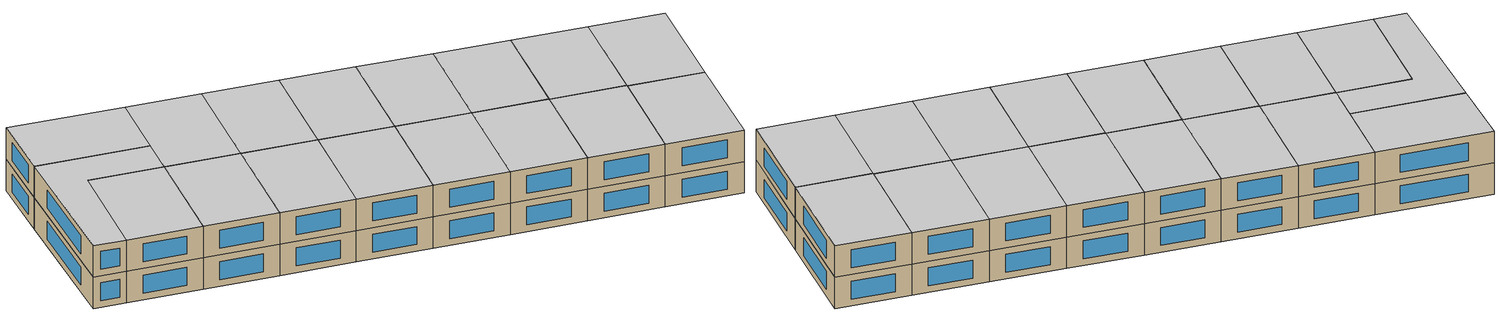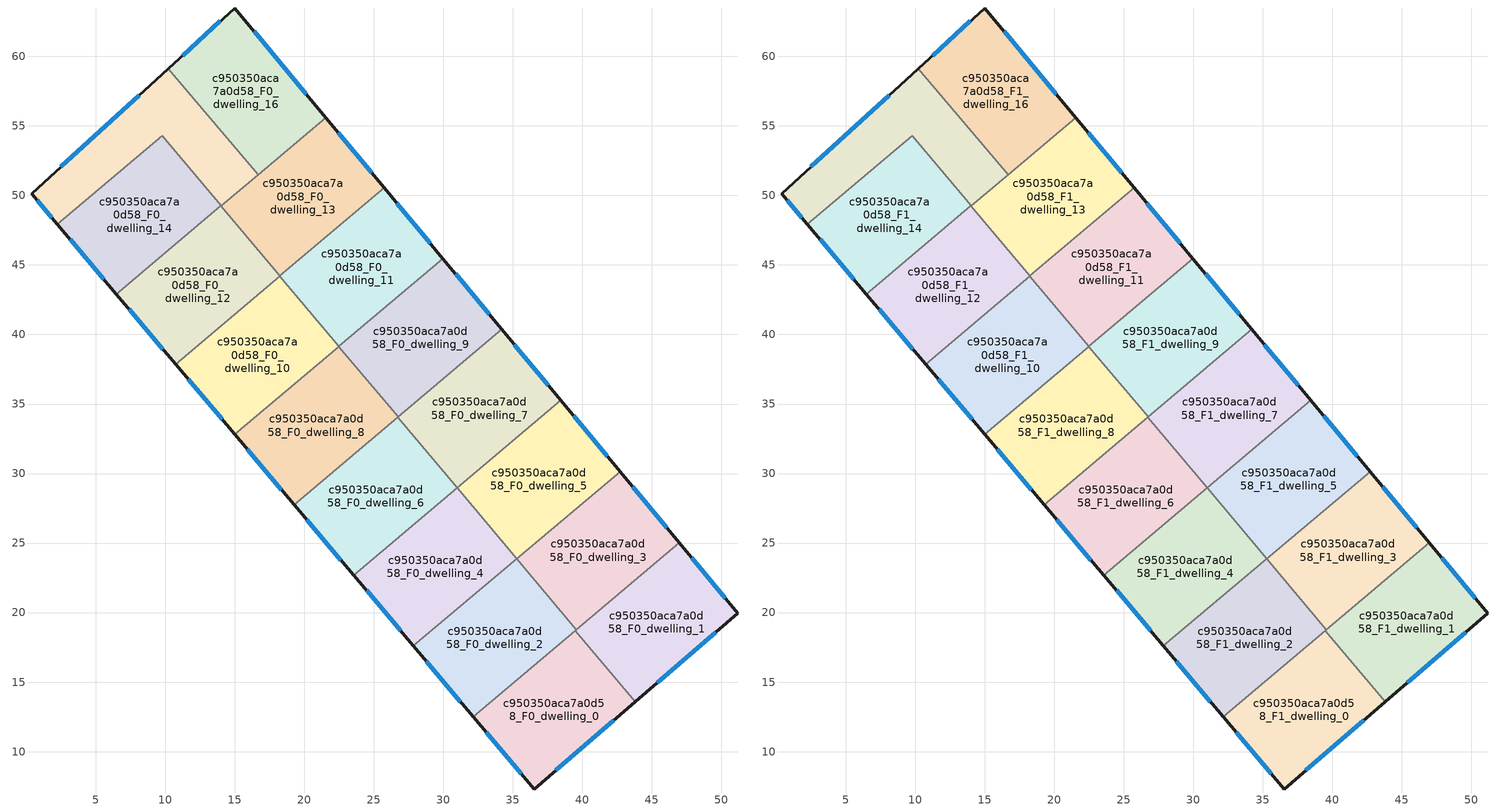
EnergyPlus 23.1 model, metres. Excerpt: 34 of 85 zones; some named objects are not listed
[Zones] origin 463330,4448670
c950350aca7a0d58_F0_dwelling_0
 floor ground (EU_floor_Construction): 39.5,18.7 43.82,13.59 36.54,7.31 32.16,12.5 z0
 wall outside (EU_wall_Construction): 32.16,12.5 36.54,7.31 43.82,13.59 z0:3
 wall to c950350aca7a0d58_F0_dwelling_1 (EU_wall_Construction): 43.82,13.59 39.5,18.7 z0:3
 wall to c950350aca7a0d58_F0_dwelling_2 (EU_wall_Construction): 39.5,18.7 32.16,12.5 z0:3
 window (EU_Window_Construction): 38.1,8.66 42.26,12.25 / 33.1,11.39 35.6,8.42 z0.64:2.36
c950350aca7a0d58_F0_dwelling_1
 floor ground (EU_floor_Construction): 46.98,25.02 51.19,19.95 43.82,13.59 39.5,18.7 z0
 wall outside (EU_wall_Construction): 43.82,13.59 51.19,19.95 46.98,25.02 z0:3
 wall to c950350aca7a0d58_F0_dwelling_3 (EU_wall_Construction): 46.98,25.02 39.58,18.77 z0:3
 wall to c950350aca7a0d58_F0_dwelling_2 (EU_wall_Construction): 39.58,18.77 39.5,18.7 z0:3
 window (EU_Window_Construction): 45.4,14.95 49.61,18.59 / 50.29,21.04 47.88,23.93 z0.64:2.36
c950350aca7a0d58_F0_dwelling_10
 floor ground (EU_floor_Construction): 18.24,44.19 22.5,39.14 15,32.82 10.74,37.86 z0
 wall outside (EU_wall_Construction): 10.74,37.86 15,32.82 z0:3
 wall to c950350aca7a0d58_F0_dwelling_11 (EU_wall_Construction): 22.5,39.14 18.24,44.19 z0:3
 wall to c950350aca7a0d58_F0_dwelling_12 (EU_wall_Construction): 18.24,44.19 10.74,37.86 z0:3
 wall to c950350aca7a0d58_F0_dwelling_8 (EU_wall_Construction): 15,32.82 22.48,39.13 z0:3
 wall to c950350aca7a0d58_F0_dwelling_9 (EU_wall_Construction): 22.48,39.13 22.5,39.14 z0:3
 window (EU_Window_Construction): 11.65,36.78 14.09,33.9 z0.64:2.36
c950350aca7a0d58_F0_dwelling_11
 floor ground (EU_floor_Construction): 25.75,50.54 29.98,45.46 22.5,39.14 18.24,44.19 z0
 wall outside (EU_wall_Construction): 29.98,45.46 25.75,50.54 z0:3
 wall to c950350aca7a0d58_F0_dwelling_9 (EU_wall_Construction): 22.5,39.14 29.98,45.46 z0:3
 wall to c950350aca7a0d58_F0_dwelling_13 (EU_wall_Construction): 25.75,50.54 18.26,44.21 z0:3
 wall to c950350aca7a0d58_F0_dwelling_12 (EU_wall_Construction): 18.26,44.21 18.24,44.19 z0:3
 window (EU_Window_Construction): 29.07,46.55 26.66,49.45 z0.64:2.36
c950350aca7a0d58_F0_dwelling_12
 floor ground (EU_floor_Construction): 14.01,49.24 18.26,44.21 10.74,37.86 6.49,42.9 z0
 wall outside (EU_wall_Construction): 6.49,42.9 10.74,37.86 z0:3
 wall to c950350aca7a0d58_F0_dwelling_13 (EU_wall_Construction): 18.26,44.21 14.01,49.24 z0:3
 wall to c950350aca7a0d58_F0_dwelling_14 (EU_wall_Construction): 14.01,49.24 6.49,42.9 z0:3
 window (EU_Window_Construction): 7.4,41.82 9.83,38.94 z0.64:2.36
c950350aca7a0d58_F0_dwelling_13
 floor ground (EU_floor_Construction): 21.54,55.6 25.75,50.54 18.26,44.21 14.01,49.24 z0
 wall outside (EU_wall_Construction): 25.75,50.54 21.54,55.6 z0:3
 wall to c950350aca7a0d58_F0_dwelling_16 (EU_wall_Construction): 21.54,55.6 16.67,51.5 z0:3
 wall to c950350aca7a0d58_F0_dwelling_15 (EU_wall_Construction): 16.67,51.5 14.02,49.26 z0:3
 wall to c950350aca7a0d58_F0_dwelling_14 (EU_wall_Construction): 14.02,49.26 14.01,49.24 z0:3
 window (EU_Window_Construction): 24.85,51.62 22.44,54.52 z0.64:2.36
c950350aca7a0d58_F0_dwelling_14
 floor ground (EU_floor_Construction): 9.78,54.28 14.02,49.26 6.49,42.9 2.25,47.92 z0
 wall outside (EU_wall_Construction): 2.25,47.92 6.49,42.9 z0:3
 wall to c950350aca7a0d58_F0_dwelling_15 (EU_wall_Construction): 14.02,49.26 9.78,54.28 2.25,47.92 z0:3
 window (EU_Window_Construction): 3.16,46.84 5.58,43.97 z0.64:2.36
c950350aca7a0d58_F0_dwelling_15
 floor ground (EU_floor_Construction): 10.23,59.13 16.67,51.5 14.02,49.26 9.78,54.28 2.25,47.92 0.39,50.12 z0
 wall outside (EU_wall_Construction): 10.23,59.13 0.39,50.12 2.25,47.92 z0:3
 wall to c950350aca7a0d58_F0_dwelling_16 (EU_wall_Construction): 16.67,51.5 10.23,59.13 z0:3
 window (EU_Window_Construction): 0.79,49.65 1.85,48.39 / 8.12,57.2 2.5,52.05 z0.64:2.36
c950350aca7a0d58_F0_dwelling_16
 floor ground (EU_floor_Construction): 14.98,63.48 21.54,55.6 16.67,51.5 10.23,59.13 z0
 wall outside (EU_wall_Construction): 21.54,55.6 14.98,63.48 10.23,59.13 z0:3
 window (EU_Window_Construction): 13.97,62.55 11.25,60.06 / 20.13,57.29 16.39,61.79 z0.64:2.36
c950350aca7a0d58_F0_dwelling_2
 floor ground (EU_floor_Construction): 35.27,23.87 39.58,18.77 32.16,12.5 27.85,17.6 z0
 wall outside (EU_wall_Construction): 27.85,17.6 32.16,12.5 z0:3
 wall to c950350aca7a0d58_F0_dwelling_3 (EU_wall_Construction): 39.58,18.77 35.27,23.87 z0:3
 wall to c950350aca7a0d58_F0_dwelling_4 (EU_wall_Construction): 35.27,23.87 27.85,17.6 z0:3
 window (EU_Window_Construction): 28.78,16.51 31.24,13.59 z0.64:2.36
c950350aca7a0d58_F0_dwelling_3
 floor ground (EU_floor_Construction): 42.71,30.15 46.98,25.02 39.58,18.77 35.27,23.87 z0
 wall outside (EU_wall_Construction): 46.98,25.02 42.71,30.15 z0:3
 wall to c950350aca7a0d58_F0_dwelling_5 (EU_wall_Construction): 42.71,30.15 35.29,23.88 z0:3
 wall to c950350aca7a0d58_F0_dwelling_4 (EU_wall_Construction): 35.29,23.88 35.27,23.86 z0:3
 window (EU_Window_Construction): 46.07,26.11 43.63,29.05 z0.64:2.36
c950350aca7a0d58_F0_dwelling_4
 floor ground (EU_floor_Construction): 31,28.97 35.29,23.88 27.85,17.6 23.56,22.68 z0
 wall outside (EU_wall_Construction): 23.56,22.68 27.85,17.6 z0:3
 wall to c950350aca7a0d58_F0_dwelling_5 (EU_wall_Construction): 35.29,23.88 31,28.97 z0:3
 wall to c950350aca7a0d58_F0_dwelling_6 (EU_wall_Construction): 31,28.97 23.56,22.68 z0:3
 window (EU_Window_Construction): 24.48,21.59 26.93,18.69 z0.64:2.36
c950350aca7a0d58_F0_dwelling_5
 floor ground (EU_floor_Construction): 38.46,35.26 42.71,30.15 35.29,23.88 31,28.97 z0
 wall outside (EU_wall_Construction): 42.71,30.15 38.46,35.26 z0:3
 wall to c950350aca7a0d58_F0_dwelling_7 (EU_wall_Construction): 38.46,35.26 31.02,28.98 z0:3
 wall to c950350aca7a0d58_F0_dwelling_6 (EU_wall_Construction): 31.02,28.98 31,28.97 z0:3
 window (EU_Window_Construction): 41.8,31.24 39.37,34.17 z0.64:2.36
c950350aca7a0d58_F0_dwelling_6
 floor ground (EU_floor_Construction): 26.73,34.05 31.02,28.98 23.56,22.68 19.28,27.76 z0
 wall outside (EU_wall_Construction): 19.28,27.76 23.56,22.68 z0:3
 wall to c950350aca7a0d58_F0_dwelling_7 (EU_wall_Construction): 31.02,28.98 26.73,34.05 z0:3
 wall to c950350aca7a0d58_F0_dwelling_8 (EU_wall_Construction): 26.73,34.05 19.28,27.76 z0:3
 window (EU_Window_Construction): 20.19,26.67 22.64,23.77 z0.64:2.36
c950350aca7a0d58_F0_dwelling_7
 floor ground (EU_floor_Construction): 34.21,40.37 38.46,35.26 31.02,28.98 26.73,34.05 z0
 wall outside (EU_wall_Construction): 38.46,35.26 34.21,40.37 z0:3
 wall to c950350aca7a0d58_F0_dwelling_9 (EU_wall_Construction): 34.21,40.37 26.75,34.07 z0:3
 wall to c950350aca7a0d58_F0_dwelling_8 (EU_wall_Construction): 26.75,34.07 26.73,34.05 z0:3
 window (EU_Window_Construction): 37.55,36.36 35.12,39.27 z0.64:2.36
c950350aca7a0d58_F0_dwelling_8
 floor ground (EU_floor_Construction): 22.48,39.13 26.75,34.07 19.28,27.76 15,32.82 z0
 wall outside (EU_wall_Construction): 15,32.82 19.28,27.76 z0:3
 wall to c950350aca7a0d58_F0_dwelling_9 (EU_wall_Construction): 26.75,34.07 22.48,39.13 z0:3
 window (EU_Window_Construction): 15.92,31.73 18.36,28.84 z0.64:2.36
c950350aca7a0d58_F0_dwelling_9
 floor ground (EU_floor_Construction): 29.98,45.46 34.21,40.37 26.75,34.07 22.48,39.13 z0
 wall outside (EU_wall_Construction): 34.21,40.37 29.98,45.46 z0:3
 window (EU_Window_Construction): 33.3,41.46 30.88,44.37 z0.64:2.36
c950350aca7a0d58_F1_dwelling_0
 floor to c950350aca7a0d58_F0_dwelling_0 (EU_floor_Construction): 39.5,18.7 43.82,13.59 36.54,7.31 32.16,12.5 z3
 wall outside (EU_wall_Construction): 32.16,12.5 36.54,7.31 43.82,13.59 z3:6
 wall to c950350aca7a0d58_F1_dwelling_1 (EU_wall_Construction): 43.82,13.59 39.5,18.7 z3:6
 wall to c950350aca7a0d58_F1_dwelling_2 (EU_wall_Construction): 39.5,18.7 32.16,12.5 z3:6
 window (EU_Window_Construction): 38.1,8.66 42.26,12.25 / 33.1,11.39 35.6,8.42 z3.64:5.36
 ceiling to c950350aca7a0d58_F2_dwelling_0 (EU_floor_Construction): 43.82,13.59 39.5,18.7 32.16,12.5 36.54,7.31 z6
c950350aca7a0d58_F1_dwelling_1
 floor to c950350aca7a0d58_F0_dwelling_1 (EU_floor_Construction): 46.98,25.02 51.19,19.95 43.82,13.59 39.5,18.7 z3
 wall outside (EU_wall_Construction): 43.82,13.59 51.19,19.95 46.98,25.02 z3:6
 wall to c950350aca7a0d58_F1_dwelling_3 (EU_wall_Construction): 46.98,25.02 39.58,18.77 z3:6
 wall to c950350aca7a0d58_F1_dwelling_2 (EU_wall_Construction): 39.58,18.77 39.5,18.7 z3:6
 window (EU_Window_Construction): 45.4,14.95 49.61,18.59 / 50.29,21.04 47.88,23.93 z3.64:5.36
 ceiling to c950350aca7a0d58_F2_dwelling_1 (EU_floor_Construction): 51.19,19.95 46.98,25.02 39.5,18.7 43.82,13.59 z6
c950350aca7a0d58_F1_dwelling_10
 floor to c950350aca7a0d58_F0_dwelling_10 (EU_floor_Construction): 18.24,44.19 22.5,39.14 15,32.82 10.74,37.86 z3
 wall outside (EU_wall_Construction): 10.74,37.86 15,32.82 z3:6
 wall to c950350aca7a0d58_F1_dwelling_11 (EU_wall_Construction): 22.5,39.14 18.24,44.19 z3:6
 wall to c950350aca7a0d58_F1_dwelling_12 (EU_wall_Construction): 18.24,44.19 10.74,37.86 z3:6
 wall to c950350aca7a0d58_F1_dwelling_8 (EU_wall_Construction): 15,32.82 22.48,39.13 z3:6
 wall to c950350aca7a0d58_F1_dwelling_9 (EU_wall_Construction): 22.48,39.13 22.5,39.14 z3:6
 window (EU_Window_Construction): 11.65,36.78 14.09,33.9 z3.64:5.36
 ceiling to c950350aca7a0d58_F2_dwelling_10 (EU_floor_Construction): 22.5,39.14 18.24,44.19 10.74,37.86 15,32.82 z6
c950350aca7a0d58_F1_dwelling_11
 floor to c950350aca7a0d58_F0_dwelling_11 (EU_floor_Construction): 25.75,50.54 29.98,45.46 22.5,39.14 18.24,44.19 z3
 wall outside (EU_wall_Construction): 29.98,45.46 25.75,50.54 z3:6
 wall to c950350aca7a0d58_F1_dwelling_9 (EU_wall_Construction): 22.5,39.14 29.98,45.46 z3:6
 wall to c950350aca7a0d58_F1_dwelling_13 (EU_wall_Construction): 25.75,50.54 18.26,44.21 z3:6
 wall to c950350aca7a0d58_F1_dwelling_12 (EU_wall_Construction): 18.26,44.21 18.24,44.19 z3:6
 window (EU_Window_Construction): 29.07,46.55 26.66,49.45 z3.64:5.36
 ceiling to c950350aca7a0d58_F2_dwelling_11 (EU_floor_Construction): 29.98,45.46 25.75,50.54 18.24,44.19 22.5,39.14 z6
c950350aca7a0d58_F1_dwelling_12
 floor to c950350aca7a0d58_F0_dwelling_12 (EU_floor_Construction): 14.01,49.24 18.26,44.21 10.74,37.86 6.49,42.9 z3
 wall outside (EU_wall_Construction): 6.49,42.9 10.74,37.86 z3:6
 wall to c950350aca7a0d58_F1_dwelling_13 (EU_wall_Construction): 18.26,44.21 14.01,49.24 z3:6
 wall to c950350aca7a0d58_F1_dwelling_14 (EU_wall_Construction): 14.01,49.24 6.49,42.9 z3:6
 window (EU_Window_Construction): 7.4,41.82 9.83,38.94 z3.64:5.36
 ceiling to c950350aca7a0d58_F2_dwelling_12 (EU_floor_Construction): 18.26,44.21 14.01,49.24 6.49,42.9 10.74,37.86 z6
c950350aca7a0d58_F1_dwelling_13
 floor to c950350aca7a0d58_F0_dwelling_13 (EU_floor_Construction): 21.54,55.6 25.75,50.54 18.26,44.21 14.01,49.24 z3
 wall outside (EU_wall_Construction): 25.75,50.54 21.54,55.6 z3:6
 wall to c950350aca7a0d58_F1_dwelling_16 (EU_wall_Construction): 21.54,55.6 16.67,51.5 z3:6
 wall to c950350aca7a0d58_F1_dwelling_15 (EU_wall_Construction): 16.67,51.5 14.02,49.26 z3:6
 wall to c950350aca7a0d58_F1_dwelling_14 (EU_wall_Construction): 14.02,49.26 14.01,49.24 z3:6
 window (EU_Window_Construction): 24.85,51.62 22.44,54.52 z3.64:5.36
 ceiling to c950350aca7a0d58_F2_dwelling_13 (EU_floor_Construction): 25.75,50.54 21.54,55.6 14.01,49.24 18.26,44.21 z6
c950350aca7a0d58_F1_dwelling_14
 floor to c950350aca7a0d58_F0_dwelling_14 (EU_floor_Construction): 9.78,54.28 14.02,49.26 6.49,42.9 2.25,47.92 z3
 wall outside (EU_wall_Construction): 2.25,47.92 6.49,42.9 z3:6
 wall to c950350aca7a0d58_F1_dwelling_15 (EU_wall_Construction): 14.02,49.26 9.78,54.28 2.25,47.92 z3:6
 window (EU_Window_Construction): 3.16,46.84 5.58,43.97 z3.64:5.36
 ceiling to c950350aca7a0d58_F2_dwelling_14 (EU_floor_Construction): 14.02,49.26 9.78,54.28 2.25,47.92 6.49,42.9 z6
c950350aca7a0d58_F1_dwelling_15
 floor to c950350aca7a0d58_F0_dwelling_15 (EU_floor_Construction): 10.23,59.13 16.67,51.5 14.02,49.26 9.78,54.28 2.25,47.92 0.39,50.12 z3
 wall outside (EU_wall_Construction): 10.23,59.13 0.39,50.12 2.25,47.92 z3:6
 wall to c950350aca7a0d58_F1_dwelling_16 (EU_wall_Construction): 16.67,51.5 10.23,59.13 z3:6
 window (EU_Window_Construction): 0.79,49.65 1.85,48.39 / 8.12,57.2 2.5,52.05 z3.64:5.36
 ceiling to c950350aca7a0d58_F2_dwelling_15 (EU_floor_Construction): 14.02,49.26 16.67,51.5 10.23,59.13 0.39,50.12 2.25,47.92 9.78,54.28 z6
c950350aca7a0d58_F1_dwelling_16
 floor to c950350aca7a0d58_F0_dwelling_16 (EU_floor_Construction): 14.98,63.48 21.54,55.6 16.67,51.5 10.23,59.13 z3
 wall outside (EU_wall_Construction): 21.54,55.6 14.98,63.48 10.23,59.13 z3:6
 window (EU_Window_Construction): 13.97,62.55 11.25,60.06 / 20.13,57.29 16.39,61.79 z3.64:5.36
 ceiling to c950350aca7a0d58_F2_dwelling_16 (EU_floor_Construction): 21.54,55.6 14.98,63.48 10.23,59.13 16.67,51.5 z6
c950350aca7a0d58_F1_dwelling_2
 floor to c950350aca7a0d58_F0_dwelling_2 (EU_floor_Construction): 35.27,23.87 39.58,18.77 32.16,12.5 27.85,17.6 z3
 wall outside (EU_wall_Construction): 27.85,17.6 32.16,12.5 z3:6
 wall to c950350aca7a0d58_F1_dwelling_3 (EU_wall_Construction): 39.58,18.77 35.27,23.87 z3:6
 wall to c950350aca7a0d58_F1_dwelling_4 (EU_wall_Construction): 35.27,23.87 27.85,17.6 z3:6
 window (EU_Window_Construction): 28.78,16.51 31.24,13.59 z3.64:5.36
 ceiling to c950350aca7a0d58_F2_dwelling_2 (EU_floor_Construction): 39.58,18.77 35.27,23.87 27.85,17.6 32.16,12.5 z6
c950350aca7a0d58_F1_dwelling_3
 floor to c950350aca7a0d58_F0_dwelling_3 (EU_floor_Construction): 42.71,30.15 46.98,25.02 39.58,18.77 35.27,23.87 z3
 wall outside (EU_wall_Construction): 46.98,25.02 42.71,30.15 z3:6
 wall to c950350aca7a0d58_F1_dwelling_5 (EU_wall_Construction): 42.71,30.15 35.29,23.88 z3:6
 wall to c950350aca7a0d58_F1_dwelling_4 (EU_wall_Construction): 35.29,23.88 35.27,23.86 z3:6
 window (EU_Window_Construction): 46.07,26.11 43.63,29.05 z3.64:5.36
 ceiling to c950350aca7a0d58_F2_dwelling_3 (EU_floor_Construction): 46.98,25.02 42.71,30.15 35.27,23.87 39.58,18.77 z6
c950350aca7a0d58_F1_dwelling_4
 floor to c950350aca7a0d58_F0_dwelling_4 (EU_floor_Construction): 31,28.97 35.29,23.88 27.85,17.6 23.56,22.68 z3
 wall outside (EU_wall_Construction): 23.56,22.68 27.85,17.6 z3:6
 wall to c950350aca7a0d58_F1_dwelling_5 (EU_wall_Construction): 35.29,23.88 31,28.97 z3:6
 wall to c950350aca7a0d58_F1_dwelling_6 (EU_wall_Construction): 31,28.97 23.56,22.68 z3:6
 window (EU_Window_Construction): 24.48,21.59 26.93,18.69 z3.64:5.36
 ceiling to c950350aca7a0d58_F2_dwelling_4 (EU_floor_Construction): 35.29,23.88 31,28.97 23.56,22.68 27.85,17.6 z6
c950350aca7a0d58_F1_dwelling_5
 floor to c950350aca7a0d58_F0_dwelling_5 (EU_floor_Construction): 38.46,35.26 42.71,30.15 35.29,23.88 31,28.97 z3
 wall outside (EU_wall_Construction): 42.71,30.15 38.46,35.26 z3:6
 wall to c950350aca7a0d58_F1_dwelling_7 (EU_wall_Construction): 38.46,35.26 31.02,28.98 z3:6
 wall to c950350aca7a0d58_F1_dwelling_6 (EU_wall_Construction): 31.02,28.98 31,28.97 z3:6
 window (EU_Window_Construction): 41.8,31.24 39.37,34.17 z3.64:5.36
 ceiling to c950350aca7a0d58_F2_dwelling_5 (EU_floor_Construction): 42.71,30.15 38.46,35.26 31,28.97 35.29,23.88 z6
c950350aca7a0d58_F1_dwelling_6
 floor to c950350aca7a0d58_F0_dwelling_6 (EU_floor_Construction): 26.73,34.05 31.02,28.98 23.56,22.68 19.28,27.76 z3
 wall outside (EU_wall_Construction): 19.28,27.76 23.56,22.68 z3:6
 wall to c950350aca7a0d58_F1_dwelling_7 (EU_wall_Construction): 31.02,28.98 26.73,34.05 z3:6
 wall to c950350aca7a0d58_F1_dwelling_8 (EU_wall_Construction): 26.73,34.05 19.28,27.76 z3:6
 window (EU_Window_Construction): 20.19,26.67 22.64,23.77 z3.64:5.36
 ceiling to c950350aca7a0d58_F2_dwelling_6 (EU_floor_Construction): 31.02,28.98 26.73,34.05 19.28,27.76 23.56,22.68 z6
c950350aca7a0d58_F1_dwelling_7
 floor to c950350aca7a0d58_F0_dwelling_7 (EU_floor_Construction): 34.21,40.37 38.46,35.26 31.02,28.98 26.73,34.05 z3
 wall outside (EU_wall_Construction): 38.46,35.26 34.21,40.37 z3:6
 wall to c950350aca7a0d58_F1_dwelling_9 (EU_wall_Construction): 34.21,40.37 26.75,34.07 z3:6
 wall to c950350aca7a0d58_F1_dwelling_8 (EU_wall_Construction): 26.75,34.07 26.73,34.05 z3:6
 window (EU_Window_Construction): 37.55,36.36 35.12,39.27 z3.64:5.36
 ceiling to c950350aca7a0d58_F2_dwelling_7 (EU_floor_Construction): 38.46,35.26 34.21,40.37 26.73,34.05 31.02,28.98 z6
c950350aca7a0d58_F1_dwelling_8
 floor to c950350aca7a0d58_F0_dwelling_8 (EU_floor_Construction): 22.48,39.13 26.75,34.07 19.28,27.76 15,32.82 z3
 wall outside (EU_wall_Construction): 15,32.82 19.28,27.76 z3:6
 wall to c950350aca7a0d58_F1_dwelling_9 (EU_wall_Construction): 26.75,34.07 22.48,39.13 z3:6
 window (EU_Window_Construction): 15.92,31.73 18.36,28.84 z3.64:5.36
 ceiling to c950350aca7a0d58_F2_dwelling_8 (EU_floor_Construction): 26.75,34.07 22.48,39.13 15,32.82 19.28,27.76 z6
c950350aca7a0d58_F1_dwelling_9
 floor to c950350aca7a0d58_F0_dwelling_9 (EU_floor_Construction): 29.98,45.46 34.21,40.37 26.75,34.07 22.48,39.13 z3
 wall outside (EU_wall_Construction): 34.21,40.37 29.98,45.46 z3:6
 window (EU_Window_Construction): 33.3,41.46 30.88,44.37 z3.64:5.36
 ceiling to c950350aca7a0d58_F2_dwelling_9 (EU_floor_Construction): 34.21,40.37 29.98,45.46 22.48,39.13 26.75,34.07 z6
[Building]
EU S2 Campaign: North Axis=0; Terrain=City; Solar Distribution=FullExterior
[Site:Location]
Yerevan-Zvartnots.Intl.AP: Latitude=40.15; Longitude=44.383; Time Zone=4; Elevation=854
[SizingPeriod:WeatherFileDays]
AnnualSizingPeriod: Begin Month=1; Begin Day of Month=1; End Month=12; End Day of Month=31; Day of Week for Start Day=Monday; Use Weather File Daylight Saving Period=No; Use Weather File Rain and Snow Indicators=No
[MATERIAL]
EU_InternalMass_Material: Roughness=MediumRough; Thickness=0.1; Conductivity=1; Density=1800; Specific Heat=900; Thermal Absorptance=0.9; Solar Absorptance=0.7; Visible Absorptance=0.7
[MATERIAL:NOMASS] Roughness=MediumRough; Thermal Absorptance=0.9; Solar Absorptance=0.7; Visible Absorptance=0.7
Name | Thermal Resistance
EU_wall_NoMass | 1.05043
EU_floor_NoMass | 0.478065
[WINDOWMATERIAL:SIMPLEGLAZINGSYSTEM]
EU_Window_SimpleGlazing: UFactor=2.5566; Solar Heat Gain Coefficient=0.75; Visible Transmittance=0.75
[CONSTRUCTION]
EU_wall_Construction: EU_wall_NoMass
EU_floor_Construction: EU_floor_NoMass
EU_Window_Construction: EU_Window_SimpleGlazing
EU_InternalMass_Construction: EU_InternalMass_Material
[ZONE] Type=1; Multiplier=1; Ceiling Height=autocalculate; Floor Area=autocalculate; Part of Total Floor Area=Yes
Name | Volume
c950350aca7a0d58_F0_dwelling_0; c950350aca7a0d58_F1_dwelling_0 | 194.401
c950350aca7a0d58_F0_dwelling_1; c950350aca7a0d58_F1_dwelling_1 | 194.405
c950350aca7a0d58_F0_dwelling_10; c950350aca7a0d58_F1_dwelling_10; c950350aca7a0d58_F0_dwelling_9; c950350aca7a0d58_F1_dwelling_9 | 194.398
c950350aca7a0d58_F0_dwelling_11; c950350aca7a0d58_F1_dwelling_11 | 194.414
c950350aca7a0d58_F0_dwelling_12; c950350aca7a0d58_F1_dwelling_12; c950350aca7a0d58_F0_dwelling_4; c950350aca7a0d58_F1_dwelling_4 | 194.407
c950350aca7a0d58_F0_dwelling_13; c950350aca7a0d58_F1_dwelling_13; c950350aca7a0d58_F0_dwelling_5; c950350aca7a0d58_F1_dwelling_5 | 194.41
c950350aca7a0d58_F0_dwelling_14; c950350aca7a0d58_F1_dwelling_14 | 194.423
c950350aca7a0d58_F0_dwelling_15; c950350aca7a0d58_F1_dwelling_15 | 194.436
c950350aca7a0d58_F0_dwelling_16; c950350aca7a0d58_F1_dwelling_16; c950350aca7a0d58_F0_dwelling_8; c950350aca7a0d58_F1_dwelling_8 | 194.386
c950350aca7a0d58_F0_dwelling_2; c950350aca7a0d58_F1_dwelling_2 | 194.429
c950350aca7a0d58_F0_dwelling_3; c950350aca7a0d58_F1_dwelling_3 | 194.413
c950350aca7a0d58_F0_dwelling_6; c950350aca7a0d58_F1_dwelling_6 | 194.428
c950350aca7a0d58_F0_dwelling_7; c950350aca7a0d58_F1_dwelling_7 | 194.422
[INTERNALMASS] Construction=EU_InternalMass_Construction
Name | Zone or ZoneList | Surface Area
c950350aca7a0d58_F0_dwelling_0_EU_InternalMass | c950350aca7a0d58_F0_dwelling_0 | 64.7999
c950350aca7a0d58_F0_dwelling_1_EU_InternalMass | c950350aca7a0d58_F0_dwelling_1 | 64.8024
c950350aca7a0d58_F0_dwelling_2_EU_InternalMass | c950350aca7a0d58_F0_dwelling_2 | 64.809
c950350aca7a0d58_F0_dwelling_3_EU_InternalMass | c950350aca7a0d58_F0_dwelling_3 | 64.8045
c950350aca7a0d58_F0_dwelling_4_EU_InternalMass | c950350aca7a0d58_F0_dwelling_4 | 64.8015
c950350aca7a0d58_F0_dwelling_5_EU_InternalMass | c950350aca7a0d58_F0_dwelling_5 | 64.8026
c950350aca7a0d58_F0_dwelling_6_EU_InternalMass | c950350aca7a0d58_F0_dwelling_6 | 64.8085
c950350aca7a0d58_F0_dwelling_7_EU_InternalMass | c950350aca7a0d58_F0_dwelling_7 | 64.8064
c950350aca7a0d58_F0_dwelling_8_EU_InternalMass | c950350aca7a0d58_F0_dwelling_8 | 64.7946
c950350aca7a0d58_F0_dwelling_9_EU_InternalMass | c950350aca7a0d58_F0_dwelling_9 | 64.7973
c950350aca7a0d58_F0_dwelling_10_EU_InternalMass | c950350aca7a0d58_F0_dwelling_10 | 64.8009
c950350aca7a0d58_F0_dwelling_11_EU_InternalMass | c950350aca7a0d58_F0_dwelling_11 | 64.8063
c950350aca7a0d58_F0_dwelling_12_EU_InternalMass | c950350aca7a0d58_F0_dwelling_12 | 64.8018
c950350aca7a0d58_F0_dwelling_13_EU_InternalMass | c950350aca7a0d58_F0_dwelling_13 | 64.8051
c950350aca7a0d58_F0_dwelling_14_EU_InternalMass | c950350aca7a0d58_F0_dwelling_14 | 64.8073
c950350aca7a0d58_F0_dwelling_15_EU_InternalMass | c950350aca7a0d58_F0_dwelling_15 | 64.8119
c950350aca7a0d58_F0_dwelling_16_EU_InternalMass | c950350aca7a0d58_F0_dwelling_16 | 64.7954
c950350aca7a0d58_F1_dwelling_0_EU_InternalMass | c950350aca7a0d58_F1_dwelling_0 | 64.7999
c950350aca7a0d58_F1_dwelling_1_EU_InternalMass | c950350aca7a0d58_F1_dwelling_1 | 64.8024
c950350aca7a0d58_F1_dwelling_2_EU_InternalMass | c950350aca7a0d58_F1_dwelling_2 | 64.809
c950350aca7a0d58_F1_dwelling_3_EU_InternalMass | c950350aca7a0d58_F1_dwelling_3 | 64.8045
c950350aca7a0d58_F1_dwelling_4_EU_InternalMass | c950350aca7a0d58_F1_dwelling_4 | 64.8015
c950350aca7a0d58_F1_dwelling_5_EU_InternalMass | c950350aca7a0d58_F1_dwelling_5 | 64.8026
c950350aca7a0d58_F1_dwelling_6_EU_InternalMass | c950350aca7a0d58_F1_dwelling_6 | 64.8085
c950350aca7a0d58_F1_dwelling_7_EU_InternalMass | c950350aca7a0d58_F1_dwelling_7 | 64.8064
c950350aca7a0d58_F1_dwelling_8_EU_InternalMass | c950350aca7a0d58_F1_dwelling_8 | 64.7946
c950350aca7a0d58_F1_dwelling_9_EU_InternalMass | c950350aca7a0d58_F1_dwelling_9 | 64.7973
c950350aca7a0d58_F1_dwelling_10_EU_InternalMass | c950350aca7a0d58_F1_dwelling_10 | 64.8009
c950350aca7a0d58_F1_dwelling_11_EU_InternalMass | c950350aca7a0d58_F1_dwelling_11 | 64.8063
c950350aca7a0d58_F1_dwelling_12_EU_InternalMass | c950350aca7a0d58_F1_dwelling_12 | 64.8018
c950350aca7a0d58_F1_dwelling_13_EU_InternalMass | c950350aca7a0d58_F1_dwelling_13 | 64.8051
c950350aca7a0d58_F1_dwelling_14_EU_InternalMass | c950350aca7a0d58_F1_dwelling_14 | 64.8073
c950350aca7a0d58_F1_dwelling_15_EU_InternalMass | c950350aca7a0d58_F1_dwelling_15 | 64.8119
c950350aca7a0d58_F1_dwelling_16_EU_InternalMass | c950350aca7a0d58_F1_dwelling_16 | 64.7954
[OTHEREQUIPMENT] Fuel Type=Electricity; Design Level Calculation Method=Watts/Area; Power per Zone Floor Area=1; Fraction Latent=0; Fraction Radiant=0; Fraction Lost=0; Carbon Dioxide Generation Rate=0; EndUse Subcategory=EU_Step8_InternalGains
Name | Zone or ZoneList or Space or SpaceList | Schedule
EU_Step8_InternalGain_c950350aca7a0d58_F0_dwelling_0_f000 | c950350aca7a0d58_F0_dwelling_0 | EU_Step8_GainSchedule_c950350aca7a0d58_F0_dwelling_0_f000
EU_Step8_InternalGain_c950350aca7a0d58_F0_dwelling_1_f000 | c950350aca7a0d58_F0_dwelling_1 | EU_Step8_GainSchedule_c950350aca7a0d58_F0_dwelling_1_f000
EU_Step8_InternalGain_c950350aca7a0d58_F0_dwelling_2_f000 | c950350aca7a0d58_F0_dwelling_2 | EU_Step8_GainSchedule_c950350aca7a0d58_F0_dwelling_2_f000
EU_Step8_InternalGain_c950350aca7a0d58_F0_dwelling_3_f000 | c950350aca7a0d58_F0_dwelling_3 | EU_Step8_GainSchedule_c950350aca7a0d58_F0_dwelling_3_f000
EU_Step8_InternalGain_c950350aca7a0d58_F0_dwelling_4_f000 | c950350aca7a0d58_F0_dwelling_4 | EU_Step8_GainSchedule_c950350aca7a0d58_F0_dwelling_4_f000
EU_Step8_InternalGain_c950350aca7a0d58_F0_dwelling_5_f000 | c950350aca7a0d58_F0_dwelling_5 | EU_Step8_GainSchedule_c950350aca7a0d58_F0_dwelling_5_f000
EU_Step8_InternalGain_c950350aca7a0d58_F0_dwelling_6_f000 | c950350aca7a0d58_F0_dwelling_6 | EU_Step8_GainSchedule_c950350aca7a0d58_F0_dwelling_6_f000
EU_Step8_InternalGain_c950350aca7a0d58_F0_dwelling_7_f000 | c950350aca7a0d58_F0_dwelling_7 | EU_Step8_GainSchedule_c950350aca7a0d58_F0_dwelling_7_f000
EU_Step8_InternalGain_c950350aca7a0d58_F0_dwelling_8_f000 | c950350aca7a0d58_F0_dwelling_8 | EU_Step8_GainSchedule_c950350aca7a0d58_F0_dwelling_8_f000
EU_Step8_InternalGain_c950350aca7a0d58_F0_dwelling_9_f000 | c950350aca7a0d58_F0_dwelling_9 | EU_Step8_GainSchedule_c950350aca7a0d58_F0_dwelling_9_f000
EU_Step8_InternalGain_c950350aca7a0d58_F0_dwelling_10_f000 | c950350aca7a0d58_F0_dwelling_10 | EU_Step8_GainSchedule_c950350aca7a0d58_F0_dwelling_10_f000
EU_Step8_InternalGain_c950350aca7a0d58_F0_dwelling_11_f000 | c950350aca7a0d58_F0_dwelling_11 | EU_Step8_GainSchedule_c950350aca7a0d58_F0_dwelling_11_f000
EU_Step8_InternalGain_c950350aca7a0d58_F0_dwelling_12_f000 | c950350aca7a0d58_F0_dwelling_12 | EU_Step8_GainSchedule_c950350aca7a0d58_F0_dwelling_12_f000
EU_Step8_InternalGain_c950350aca7a0d58_F0_dwelling_13_f000 | c950350aca7a0d58_F0_dwelling_13 | EU_Step8_GainSchedule_c950350aca7a0d58_F0_dwelling_13_f000
EU_Step8_InternalGain_c950350aca7a0d58_F0_dwelling_14_f000 | c950350aca7a0d58_F0_dwelling_14 | EU_Step8_GainSchedule_c950350aca7a0d58_F0_dwelling_14_f000
EU_Step8_InternalGain_c950350aca7a0d58_F0_dwelling_15_f000 | c950350aca7a0d58_F0_dwelling_15 | EU_Step8_GainSchedule_c950350aca7a0d58_F0_dwelling_15_f000
EU_Step8_InternalGain_c950350aca7a0d58_F0_dwelling_16_f000 | c950350aca7a0d58_F0_dwelling_16 | EU_Step8_GainSchedule_c950350aca7a0d58_F0_dwelling_16_f000
EU_Step8_InternalGain_c950350aca7a0d58_F1_dwelling_0_f000 | c950350aca7a0d58_F1_dwelling_0 | EU_Step8_GainSchedule_c950350aca7a0d58_F1_dwelling_0_f000
EU_Step8_InternalGain_c950350aca7a0d58_F1_dwelling_1_f000 | c950350aca7a0d58_F1_dwelling_1 | EU_Step8_GainSchedule_c950350aca7a0d58_F1_dwelling_1_f000
EU_Step8_InternalGain_c950350aca7a0d58_F1_dwelling_2_f000 | c950350aca7a0d58_F1_dwelling_2 | EU_Step8_GainSchedule_c950350aca7a0d58_F1_dwelling_2_f000
EU_Step8_InternalGain_c950350aca7a0d58_F1_dwelling_3_f000 | c950350aca7a0d58_F1_dwelling_3 | EU_Step8_GainSchedule_c950350aca7a0d58_F1_dwelling_3_f000
EU_Step8_InternalGain_c950350aca7a0d58_F1_dwelling_4_f000 | c950350aca7a0d58_F1_dwelling_4 | EU_Step8_GainSchedule_c950350aca7a0d58_F1_dwelling_4_f000
EU_Step8_InternalGain_c950350aca7a0d58_F1_dwelling_5_f000 | c950350aca7a0d58_F1_dwelling_5 | EU_Step8_GainSchedule_c950350aca7a0d58_F1_dwelling_5_f000
EU_Step8_InternalGain_c950350aca7a0d58_F1_dwelling_6_f000 | c950350aca7a0d58_F1_dwelling_6 | EU_Step8_GainSchedule_c950350aca7a0d58_F1_dwelling_6_f000
EU_Step8_InternalGain_c950350aca7a0d58_F1_dwelling_7_f000 | c950350aca7a0d58_F1_dwelling_7 | EU_Step8_GainSchedule_c950350aca7a0d58_F1_dwelling_7_f000
EU_Step8_InternalGain_c950350aca7a0d58_F1_dwelling_8_f000 | c950350aca7a0d58_F1_dwelling_8 | EU_Step8_GainSchedule_c950350aca7a0d58_F1_dwelling_8_f000
EU_Step8_InternalGain_c950350aca7a0d58_F1_dwelling_9_f000 | c950350aca7a0d58_F1_dwelling_9 | EU_Step8_GainSchedule_c950350aca7a0d58_F1_dwelling_9_f000
EU_Step8_InternalGain_c950350aca7a0d58_F1_dwelling_10_f000 | c950350aca7a0d58_F1_dwelling_10 | EU_Step8_GainSchedule_c950350aca7a0d58_F1_dwelling_10_f000
EU_Step8_InternalGain_c950350aca7a0d58_F1_dwelling_11_f000 | c950350aca7a0d58_F1_dwelling_11 | EU_Step8_GainSchedule_c950350aca7a0d58_F1_dwelling_11_f000
EU_Step8_InternalGain_c950350aca7a0d58_F1_dwelling_12_f000 | c950350aca7a0d58_F1_dwelling_12 | EU_Step8_GainSchedule_c950350aca7a0d58_F1_dwelling_12_f000
EU_Step8_InternalGain_c950350aca7a0d58_F1_dwelling_13_f000 | c950350aca7a0d58_F1_dwelling_13 | EU_Step8_GainSchedule_c950350aca7a0d58_F1_dwelling_13_f000
EU_Step8_InternalGain_c950350aca7a0d58_F1_dwelling_14_f000 | c950350aca7a0d58_F1_dwelling_14 | EU_Step8_GainSchedule_c950350aca7a0d58_F1_dwelling_14_f000
EU_Step8_InternalGain_c950350aca7a0d58_F1_dwelling_15_f000 | c950350aca7a0d58_F1_dwelling_15 | EU_Step8_GainSchedule_c950350aca7a0d58_F1_dwelling_15_f000
EU_Step8_InternalGain_c950350aca7a0d58_F1_dwelling_16_f000 | c950350aca7a0d58_F1_dwelling_16 | EU_Step8_GainSchedule_c950350aca7a0d58_F1_dwelling_16_f000
[ZONEVENTILATION:DESIGNFLOWRATE] Schedule=EU_AlwaysOn; Design Flow Rate Calculation Method=AirChanges/Hour; Air Changes per Hour=0.557805; Ventilation Type=Natural; Fan Pressure Rise=0; Fan Total Efficiency=1; Constant Term Coefficient=1; Temperature Term Coefficient=0; Velocity Term Coefficient=0; Velocity Squared Term Coefficient=0; Minimum Indoor Temperature=-100; Maximum Indoor Temperature=100; Delta Temperature=-100; Minimum Outdoor Temperature=-100; Maximum Outdoor Temperature=100; Maximum Wind Speed=40
Name | Zone or ZoneList or Space or SpaceList
EU_ConstantAir_c950350aca7a0d58_F0_dwelling_0 | c950350aca7a0d58_F0_dwelling_0
EU_ConstantAir_c950350aca7a0d58_F0_dwelling_1 | c950350aca7a0d58_F0_dwelling_1
EU_ConstantAir_c950350aca7a0d58_F0_dwelling_2 | c950350aca7a0d58_F0_dwelling_2
EU_ConstantAir_c950350aca7a0d58_F0_dwelling_3 | c950350aca7a0d58_F0_dwelling_3
EU_ConstantAir_c950350aca7a0d58_F0_dwelling_4 | c950350aca7a0d58_F0_dwelling_4
EU_ConstantAir_c950350aca7a0d58_F0_dwelling_5 | c950350aca7a0d58_F0_dwelling_5
EU_ConstantAir_c950350aca7a0d58_F0_dwelling_6 | c950350aca7a0d58_F0_dwelling_6
EU_ConstantAir_c950350aca7a0d58_F0_dwelling_7 | c950350aca7a0d58_F0_dwelling_7
EU_ConstantAir_c950350aca7a0d58_F0_dwelling_8 | c950350aca7a0d58_F0_dwelling_8
EU_ConstantAir_c950350aca7a0d58_F0_dwelling_9 | c950350aca7a0d58_F0_dwelling_9
EU_ConstantAir_c950350aca7a0d58_F0_dwelling_10 | c950350aca7a0d58_F0_dwelling_10
EU_ConstantAir_c950350aca7a0d58_F0_dwelling_11 | c950350aca7a0d58_F0_dwelling_11
EU_ConstantAir_c950350aca7a0d58_F0_dwelling_12 | c950350aca7a0d58_F0_dwelling_12
EU_ConstantAir_c950350aca7a0d58_F0_dwelling_13 | c950350aca7a0d58_F0_dwelling_13
EU_ConstantAir_c950350aca7a0d58_F0_dwelling_14 | c950350aca7a0d58_F0_dwelling_14
EU_ConstantAir_c950350aca7a0d58_F0_dwelling_15 | c950350aca7a0d58_F0_dwelling_15
EU_ConstantAir_c950350aca7a0d58_F0_dwelling_16 | c950350aca7a0d58_F0_dwelling_16
EU_ConstantAir_c950350aca7a0d58_F1_dwelling_0 | c950350aca7a0d58_F1_dwelling_0
EU_ConstantAir_c950350aca7a0d58_F1_dwelling_1 | c950350aca7a0d58_F1_dwelling_1
EU_ConstantAir_c950350aca7a0d58_F1_dwelling_2 | c950350aca7a0d58_F1_dwelling_2
EU_ConstantAir_c950350aca7a0d58_F1_dwelling_3 | c950350aca7a0d58_F1_dwelling_3
EU_ConstantAir_c950350aca7a0d58_F1_dwelling_4 | c950350aca7a0d58_F1_dwelling_4
EU_ConstantAir_c950350aca7a0d58_F1_dwelling_5 | c950350aca7a0d58_F1_dwelling_5
EU_ConstantAir_c950350aca7a0d58_F1_dwelling_6 | c950350aca7a0d58_F1_dwelling_6
EU_ConstantAir_c950350aca7a0d58_F1_dwelling_7 | c950350aca7a0d58_F1_dwelling_7
EU_ConstantAir_c950350aca7a0d58_F1_dwelling_8 | c950350aca7a0d58_F1_dwelling_8
EU_ConstantAir_c950350aca7a0d58_F1_dwelling_9 | c950350aca7a0d58_F1_dwelling_9
EU_ConstantAir_c950350aca7a0d58_F1_dwelling_10 | c950350aca7a0d58_F1_dwelling_10
EU_ConstantAir_c950350aca7a0d58_F1_dwelling_11 | c950350aca7a0d58_F1_dwelling_11
EU_ConstantAir_c950350aca7a0d58_F1_dwelling_12 | c950350aca7a0d58_F1_dwelling_12
EU_ConstantAir_c950350aca7a0d58_F1_dwelling_13 | c950350aca7a0d58_F1_dwelling_13
EU_ConstantAir_c950350aca7a0d58_F1_dwelling_14 | c950350aca7a0d58_F1_dwelling_14
EU_ConstantAir_c950350aca7a0d58_F1_dwelling_15 | c950350aca7a0d58_F1_dwelling_15
EU_ConstantAir_c950350aca7a0d58_F1_dwelling_16 | c950350aca7a0d58_F1_dwelling_16
[HVACTEMPLATE:THERMOSTAT] Constant Heating Setpoint=20; Constant Cooling Setpoint=50
EU_HeatOnly_c950350aca7a0d58_F0_dwelling_0; EU_HeatOnly_c950350aca7a0d58_F0_dwelling_1; EU_HeatOnly_c950350aca7a0d58_F0_dwelling_2; EU_HeatOnly_c950350aca7a0d58_F0_dwelling_3; EU_HeatOnly_c950350aca7a0d58_F0_dwelling_4; EU_HeatOnly_c950350aca7a0d58_F0_dwelling_5; EU_HeatOnly_c950350aca7a0d58_F0_dwelling_6; EU_HeatOnly_c950350aca7a0d58_F0_dwelling_7; EU_HeatOnly_c950350aca7a0d58_F0_dwelling_8; EU_HeatOnly_c950350aca7a0d58_F0_dwelling_9; EU_HeatOnly_c950350aca7a0d58_F0_dwelling_10; EU_HeatOnly_c950350aca7a0d58_F0_dwelling_11; EU_HeatOnly_c950350aca7a0d58_F0_dwelling_12; EU_HeatOnly_c950350aca7a0d58_F0_dwelling_13; EU_HeatOnly_c950350aca7a0d58_F0_dwelling_14; EU_HeatOnly_c950350aca7a0d58_F0_dwelling_15; EU_HeatOnly_c950350aca7a0d58_F0_dwelling_16; EU_HeatOnly_c950350aca7a0d58_F1_dwelling_0; EU_HeatOnly_c950350aca7a0d58_F1_dwelling_1; EU_HeatOnly_c950350aca7a0d58_F1_dwelling_2; EU_HeatOnly_c950350aca7a0d58_F1_dwelling_3; EU_HeatOnly_c950350aca7a0d58_F1_dwelling_4; EU_HeatOnly_c950350aca7a0d58_F1_dwelling_5; EU_HeatOnly_c950350aca7a0d58_F1_dwelling_6
[HVACTEMPLATE:ZONE:IDEALLOADSAIRSYSTEM] System Availability Schedule=EU_AlwaysOn; Maximum Heating Supply Air Temperature=50; Minimum Cooling Supply Air Temperature=13; Maximum Heating Supply Air Humidity Ratio=0.0156; Minimum Cooling Supply Air Humidity Ratio=0.0077; Heating Limit=NoLimit; Cooling Limit=NoLimit; Heating Availability Schedule=EU_AlwaysOn; Cooling Availability Schedule=EU_CoolingOff; Dehumidification Control Type=ConstantSensibleHeatRatio; Cooling Sensible Heat Ratio=0.7; Dehumidification Setpoint=60; Humidification Control Type=None; Humidification Setpoint=30; Outdoor Air Method=None; Outdoor Air Flow Rate per Person=0.00944; Outdoor Air Flow Rate per Zone Floor Area=0; Outdoor Air Flow Rate per Zone=0; Demand Controlled Ventilation Type=None; Outdoor Air Economizer Type=NoEconomizer; Heat Recovery Type=None; Sensible Heat Recovery Effectiveness=0.7; Latent Heat Recovery Effectiveness=0.65
Name | Template Thermostat
c950350aca7a0d58_F0_dwelling_0 | EU_HeatOnly_c950350aca7a0d58_F0_dwelling_0
c950350aca7a0d58_F0_dwelling_1 | EU_HeatOnly_c950350aca7a0d58_F0_dwelling_1
c950350aca7a0d58_F0_dwelling_2 | EU_HeatOnly_c950350aca7a0d58_F0_dwelling_2
c950350aca7a0d58_F0_dwelling_3 | EU_HeatOnly_c950350aca7a0d58_F0_dwelling_3
c950350aca7a0d58_F0_dwelling_4 | EU_HeatOnly_c950350aca7a0d58_F0_dwelling_4
c950350aca7a0d58_F0_dwelling_5 | EU_HeatOnly_c950350aca7a0d58_F0_dwelling_5
c950350aca7a0d58_F0_dwelling_6 | EU_HeatOnly_c950350aca7a0d58_F0_dwelling_6
c950350aca7a0d58_F0_dwelling_7 | EU_HeatOnly_c950350aca7a0d58_F0_dwelling_7
c950350aca7a0d58_F0_dwelling_8 | EU_HeatOnly_c950350aca7a0d58_F0_dwelling_8
c950350aca7a0d58_F0_dwelling_9 | EU_HeatOnly_c950350aca7a0d58_F0_dwelling_9
c950350aca7a0d58_F0_dwelling_10 | EU_HeatOnly_c950350aca7a0d58_F0_dwelling_10
c950350aca7a0d58_F0_dwelling_11 | EU_HeatOnly_c950350aca7a0d58_F0_dwelling_11
c950350aca7a0d58_F0_dwelling_12 | EU_HeatOnly_c950350aca7a0d58_F0_dwelling_12
c950350aca7a0d58_F0_dwelling_13 | EU_HeatOnly_c950350aca7a0d58_F0_dwelling_13
c950350aca7a0d58_F0_dwelling_14 | EU_HeatOnly_c950350aca7a0d58_F0_dwelling_14
c950350aca7a0d58_F0_dwelling_15 | EU_HeatOnly_c950350aca7a0d58_F0_dwelling_15
c950350aca7a0d58_F0_dwelling_16 | EU_HeatOnly_c950350aca7a0d58_F0_dwelling_16
c950350aca7a0d58_F1_dwelling_0 | EU_HeatOnly_c950350aca7a0d58_F1_dwelling_0
c950350aca7a0d58_F1_dwelling_1 | EU_HeatOnly_c950350aca7a0d58_F1_dwelling_1
c950350aca7a0d58_F1_dwelling_2 | EU_HeatOnly_c950350aca7a0d58_F1_dwelling_2
c950350aca7a0d58_F1_dwelling_3 | EU_HeatOnly_c950350aca7a0d58_F1_dwelling_3
c950350aca7a0d58_F1_dwelling_4 | EU_HeatOnly_c950350aca7a0d58_F1_dwelling_4
c950350aca7a0d58_F1_dwelling_5 | EU_HeatOnly_c950350aca7a0d58_F1_dwelling_5
c950350aca7a0d58_F1_dwelling_6 | EU_HeatOnly_c950350aca7a0d58_F1_dwelling_6
c950350aca7a0d58_F1_dwelling_7 | EU_HeatOnly_c950350aca7a0d58_F1_dwelling_7
c950350aca7a0d58_F1_dwelling_8 | EU_HeatOnly_c950350aca7a0d58_F1_dwelling_8
c950350aca7a0d58_F1_dwelling_9 | EU_HeatOnly_c950350aca7a0d58_F1_dwelling_9
c950350aca7a0d58_F1_dwelling_10 | EU_HeatOnly_c950350aca7a0d58_F1_dwelling_10
c950350aca7a0d58_F1_dwelling_11 | EU_HeatOnly_c950350aca7a0d58_F1_dwelling_11
c950350aca7a0d58_F1_dwelling_12 | EU_HeatOnly_c950350aca7a0d58_F1_dwelling_12
c950350aca7a0d58_F1_dwelling_13 | EU_HeatOnly_c950350aca7a0d58_F1_dwelling_13
c950350aca7a0d58_F1_dwelling_14 | EU_HeatOnly_c950350aca7a0d58_F1_dwelling_14
c950350aca7a0d58_F1_dwelling_15 | EU_HeatOnly_c950350aca7a0d58_F1_dwelling_15
c950350aca7a0d58_F1_dwelling_16 | EU_HeatOnly_c950350aca7a0d58_F1_dwelling_16
[SIZING:ZONE] Zone Cooling Design Supply Air Temperature Input Method=SupplyAirTemperature; Zone Cooling Design Supply Air Temperature=13; Zone Heating Design Supply Air Temperature Input Method=SupplyAirTemperature; Zone Heating Design Supply Air Temperature=50; Zone Cooling Design Supply Air Humidity Ratio=0.008; Zone Heating Design Supply Air Humidity Ratio=0.008; Cooling Design Air Flow Method=DesignDay; Cooling Design Air Flow Rate=0; Cooling Minimum Air Flow per Zone Floor Area=0.000762; Cooling Minimum Air Flow=0; Cooling Minimum Air Flow Fraction=0.2; Heating Design Air Flow Method=DesignDay; Heating Design Air Flow Rate=0; Heating Maximum Air Flow per Zone Floor Area=0.002032; Heating Maximum Air Flow=0.141576; Heating Maximum Air Flow Fraction=0.3; Account for Dedicated Outdoor Air System=No; Dedicated Outdoor Air System Control Strategy=NeutralSupplyAir; Dedicated Outdoor Air Low Setpoint Temperature for Design=autosize; Dedicated Outdoor Air High Setpoint Temperature for Design=autosize; Zone Load Sizing Method=Sensible Load Only No Latent Load; Zone Latent Cooling Design Supply Air Humidity Ratio Input Method=HumidityRatioDifference; Zone Cooling Design Supply Air Humidity Ratio Difference=0.005; Zone Latent Heating Design Supply Air Humidity Ratio Input Method=HumidityRatioDifference; Zone Humidification Design Supply Air Humidity Ratio Difference=0.005
c950350aca7a0d58_F0_dwelling_0; c950350aca7a0d58_F0_dwelling_1; c950350aca7a0d58_F0_dwelling_2; c950350aca7a0d58_F0_dwelling_3; c950350aca7a0d58_F0_dwelling_4; c950350aca7a0d58_F0_dwelling_5; c950350aca7a0d58_F0_dwelling_6; c950350aca7a0d58_F0_dwelling_7; c950350aca7a0d58_F0_dwelling_8; c950350aca7a0d58_F0_dwelling_9; c950350aca7a0d58_F0_dwelling_10; c950350aca7a0d58_F0_dwelling_11; c950350aca7a0d58_F0_dwelling_12; c950350aca7a0d58_F0_dwelling_13; c950350aca7a0d58_F0_dwelling_14; c950350aca7a0d58_F0_dwelling_15; c950350aca7a0d58_F0_dwelling_16; c950350aca7a0d58_F1_dwelling_0; c950350aca7a0d58_F1_dwelling_1; c950350aca7a0d58_F1_dwelling_2; c950350aca7a0d58_F1_dwelling_3; c950350aca7a0d58_F1_dwelling_4; c950350aca7a0d58_F1_dwelling_5; c950350aca7a0d58_F1_dwelling_6; c950350aca7a0d58_F1_dwelling_7; c950350aca7a0d58_F1_dwelling_8; c950350aca7a0d58_F1_dwelling_9; c950350aca7a0d58_F1_dwelling_10; c950350aca7a0d58_F1_dwelling_11; c950350aca7a0d58_F1_dwelling_12; c950350aca7a0d58_F1_dwelling_13; c950350aca7a0d58_F1_dwelling_14; c950350aca7a0d58_F1_dwelling_15; c950350aca7a0d58_F1_dwelling_16
[SCHEDULE:CONSTANT]
Name | Hourly Value
EU_AlwaysOn | 1
EU_CoolingOff | 0
[SCHEDULE:FILE] Column Number=1; Rows to Skip at Top=0; Number of Hours of Data=8760; Column Separator=Comma; Interpolate to Timestep=No; Minutes per Item=60; Adjust Schedule for Daylight Savings=Yes
Name | File
EU_Step8_GainSchedule_c950350aca7a0d58_F0_dwelling_0_f000 | ../../schedules/c950350aca7a0d58/c950350aca7a0d58_F0_dwelling_0_f000_gain.csv
EU_Step8_GainSchedule_c950350aca7a0d58_F0_dwelling_1_f000 | ../../schedules/c950350aca7a0d58/c950350aca7a0d58_F0_dwelling_1_f000_gain.csv
EU_Step8_GainSchedule_c950350aca7a0d58_F0_dwelling_2_f000 | ../../schedules/c950350aca7a0d58/c950350aca7a0d58_F0_dwelling_2_f000_gain.csv
EU_Step8_GainSchedule_c950350aca7a0d58_F0_dwelling_3_f000 | ../../schedules/c950350aca7a0d58/c950350aca7a0d58_F0_dwelling_3_f000_gain.csv
EU_Step8_GainSchedule_c950350aca7a0d58_F0_dwelling_4_f000 | ../../schedules/c950350aca7a0d58/c950350aca7a0d58_F0_dwelling_4_f000_gain.csv
EU_Step8_GainSchedule_c950350aca7a0d58_F0_dwelling_5_f000 | ../../schedules/c950350aca7a0d58/c950350aca7a0d58_F0_dwelling_5_f000_gain.csv
EU_Step8_GainSchedule_c950350aca7a0d58_F0_dwelling_6_f000 | ../../schedules/c950350aca7a0d58/c950350aca7a0d58_F0_dwelling_6_f000_gain.csv
EU_Step8_GainSchedule_c950350aca7a0d58_F0_dwelling_7_f000 | ../../schedules/c950350aca7a0d58/c950350aca7a0d58_F0_dwelling_7_f000_gain.csv
EU_Step8_GainSchedule_c950350aca7a0d58_F0_dwelling_8_f000 | ../../schedules/c950350aca7a0d58/c950350aca7a0d58_F0_dwelling_8_f000_gain.csv
EU_Step8_GainSchedule_c950350aca7a0d58_F0_dwelling_9_f000 | ../../schedules/c950350aca7a0d58/c950350aca7a0d58_F0_dwelling_9_f000_gain.csv
EU_Step8_GainSchedule_c950350aca7a0d58_F0_dwelling_10_f000 | ../../schedules/c950350aca7a0d58/c950350aca7a0d58_F0_dwelling_10_f000_gain.csv
EU_Step8_GainSchedule_c950350aca7a0d58_F0_dwelling_11_f000 | ../../schedules/c950350aca7a0d58/c950350aca7a0d58_F0_dwelling_11_f000_gain.csv
EU_Step8_GainSchedule_c950350aca7a0d58_F0_dwelling_12_f000 | ../../schedules/c950350aca7a0d58/c950350aca7a0d58_F0_dwelling_12_f000_gain.csv
EU_Step8_GainSchedule_c950350aca7a0d58_F0_dwelling_13_f000 | ../../schedules/c950350aca7a0d58/c950350aca7a0d58_F0_dwelling_13_f000_gain.csv
EU_Step8_GainSchedule_c950350aca7a0d58_F0_dwelling_14_f000 | ../../schedules/c950350aca7a0d58/c950350aca7a0d58_F0_dwelling_14_f000_gain.csv
EU_Step8_GainSchedule_c950350aca7a0d58_F0_dwelling_15_f000 | ../../schedules/c950350aca7a0d58/c950350aca7a0d58_F0_dwelling_15_f000_gain.csv
EU_Step8_GainSchedule_c950350aca7a0d58_F0_dwelling_16_f000 | ../../schedules/c950350aca7a0d58/c950350aca7a0d58_F0_dwelling_16_f000_gain.csv
EU_Step8_GainSchedule_c950350aca7a0d58_F1_dwelling_0_f000 | ../../schedules/c950350aca7a0d58/c950350aca7a0d58_F1_dwelling_0_f000_gain.csv
EU_Step8_GainSchedule_c950350aca7a0d58_F1_dwelling_1_f000 | ../../schedules/c950350aca7a0d58/c950350aca7a0d58_F1_dwelling_1_f000_gain.csv
EU_Step8_GainSchedule_c950350aca7a0d58_F1_dwelling_2_f000 | ../../schedules/c950350aca7a0d58/c950350aca7a0d58_F1_dwelling_2_f000_gain.csv
EU_Step8_GainSchedule_c950350aca7a0d58_F1_dwelling_3_f000 | ../../schedules/c950350aca7a0d58/c950350aca7a0d58_F1_dwelling_3_f000_gain.csv
EU_Step8_GainSchedule_c950350aca7a0d58_F1_dwelling_4_f000 | ../../schedules/c950350aca7a0d58/c950350aca7a0d58_F1_dwelling_4_f000_gain.csv
EU_Step8_GainSchedule_c950350aca7a0d58_F1_dwelling_5_f000 | ../../schedules/c950350aca7a0d58/c950350aca7a0d58_F1_dwelling_5_f000_gain.csv
EU_Step8_GainSchedule_c950350aca7a0d58_F1_dwelling_6_f000 | ../../schedules/c950350aca7a0d58/c950350aca7a0d58_F1_dwelling_6_f000_gain.csv
EU_Step8_GainSchedule_c950350aca7a0d58_F1_dwelling_7_f000 | ../../schedules/c950350aca7a0d58/c950350aca7a0d58_F1_dwelling_7_f000_gain.csv
EU_Step8_GainSchedule_c950350aca7a0d58_F1_dwelling_8_f000 | ../../schedules/c950350aca7a0d58/c950350aca7a0d58_F1_dwelling_8_f000_gain.csv
EU_Step8_GainSchedule_c950350aca7a0d58_F1_dwelling_9_f000 | ../../schedules/c950350aca7a0d58/c950350aca7a0d58_F1_dwelling_9_f000_gain.csv
EU_Step8_GainSchedule_c950350aca7a0d58_F1_dwelling_10_f000 | ../../schedules/c950350aca7a0d58/c950350aca7a0d58_F1_dwelling_10_f000_gain.csv
EU_Step8_GainSchedule_c950350aca7a0d58_F1_dwelling_11_f000 | ../../schedules/c950350aca7a0d58/c950350aca7a0d58_F1_dwelling_11_f000_gain.csv
EU_Step8_GainSchedule_c950350aca7a0d58_F1_dwelling_12_f000 | ../../schedules/c950350aca7a0d58/c950350aca7a0d58_F1_dwelling_12_f000_gain.csv
EU_Step8_GainSchedule_c950350aca7a0d58_F1_dwelling_13_f000 | ../../schedules/c950350aca7a0d58/c950350aca7a0d58_F1_dwelling_13_f000_gain.csv
EU_Step8_GainSchedule_c950350aca7a0d58_F1_dwelling_14_f000 | ../../schedules/c950350aca7a0d58/c950350aca7a0d58_F1_dwelling_14_f000_gain.csv
EU_Step8_GainSchedule_c950350aca7a0d58_F1_dwelling_15_f000 | ../../schedules/c950350aca7a0d58/c950350aca7a0d58_F1_dwelling_15_f000_gain.csv
EU_Step8_GainSchedule_c950350aca7a0d58_F1_dwelling_16_f000 | ../../schedules/c950350aca7a0d58/c950350aca7a0d58_F1_dwelling_16_f000_gain.csv
